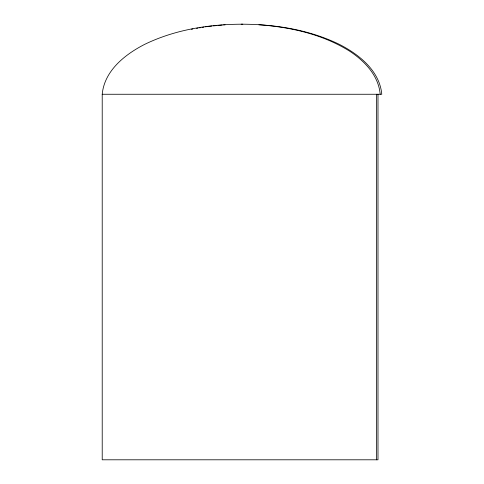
<?xml version="1.0" encoding="UTF-8"?>
<svg xmlns="http://www.w3.org/2000/svg" width="484" height="484" viewBox="0 0 484 484"><rect width="100%" height="100%" fill="white"/><g stroke="black" fill="none" stroke-linecap="round" stroke-linejoin="round"><path stroke-width="0.73" d="M377.986 94.259L377.986 459.8L102.215 459.8L102.215 94.259C104.417 70.7 124.896 54.523 144.51 44.443C174.96 29.609 209.167 24.224 242.805 24.2M191.416 29.252L192.886 28.998M196.564 28.368L198.029 28.114M199.499 27.866L200.969 27.612M202.439 27.364L203.909 27.11M205.379 26.862L207.582 26.481M208.314 26.408L211.95 26.045M213.408 25.906L217.05 25.543M218.502 25.398L222.144 25.035M223.596 24.89L225.054 24.744M102.215 94.259L381.785 94.259C379.583 70.7 359.104 54.523 339.49 44.443C309.04 29.609 274.833 24.224 241.195 24.2M258.946 24.744C290.594 27.122 322.713 34.261 349.871 51.316C364.718 61.159 378.621 75.649 380.17 94.259M376.377 94.259L376.377 459.8"/></g></svg>
